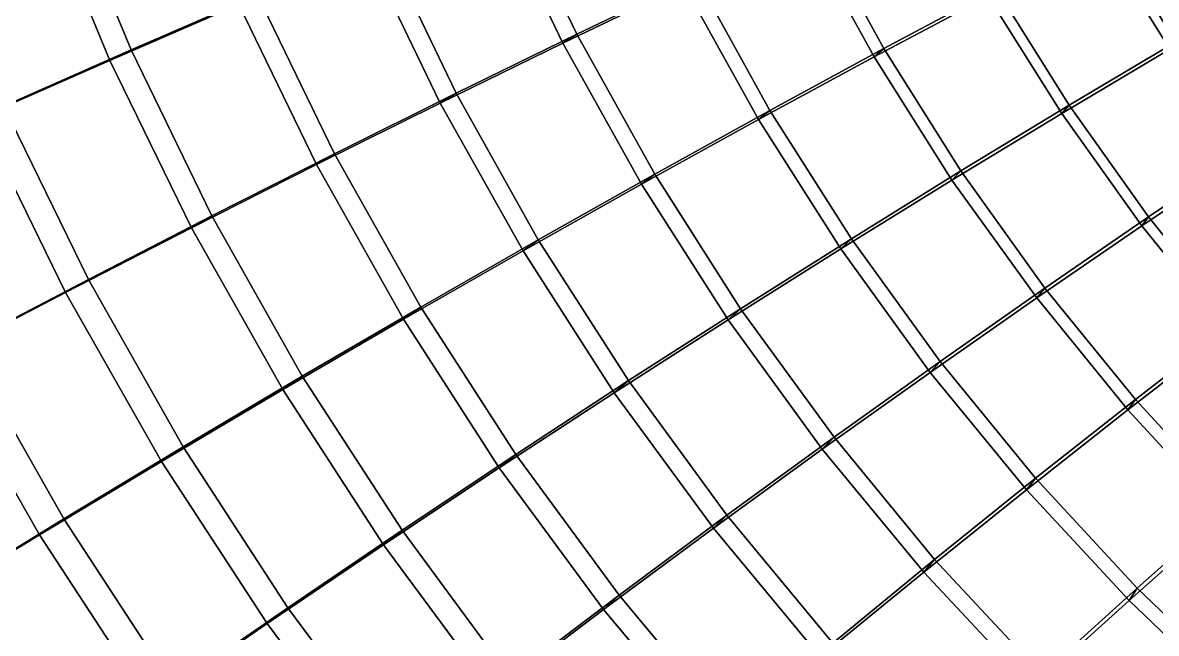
# Model space of a CAD drawing. Header units: metres. Extents: x -2184624 to 1125696, y -1900362 to 1900362.
# Drawn here: x -1610473 to -1068325, y -883618 to -591542 of the extents above; entities that cross this region are included whole.
import ezdxf

# ---------------------------------------------------------------- set-up
doc = ezdxf.new("R2010")
doc.units = ezdxf.units.M

msp = doc.modelspace()

# ---------------------------------------------------------------- linework, layer by layer
at = {"layer": '1'}
for points in [[(-1507143.4, -582866.7, 427111.75), (-1568777.8, -609583.7, 390104.12), (-1602951.8, -527091.3, 392021.7), (-1539689.6, -503985.72, 429274.1)], [(-1498150.4, -578262.3, 408160.5), (-1558660, -604535.2, 370845.3), (-1592515, -522722.03, 372820.2), (-1530401.9, -500000.34, 410380.84)], [(-1288446.1, -569560.7, 493622.34), (-1345453.2, -597000.56, 467978.7), (-1378736.1, -527660.7, 471043.7), (-1320032.4, -503394.78, 496918.6)], [(-1294224.4, -573509.3, 511967.47), (-1352132.5, -601330.44, 486511.56), (-1385706.9, -531494.56, 489508.5), (-1326082.9, -506892.22, 515195.47)], [(-1148820.2, -578852.44, 548599.56), (-1203300.9, -607881.8, 530099.3), (-1237096.5, -546533.7, 533975.06), (-1180810.8, -520413.38, 552692.3)], [(-1144986.2, -575224.94, 530461.94), (-1198665.6, -603892.56, 511833.16), (-1232174, -542935.8, 515786.28), (-1176706.8, -517139.94, 534631.8)], [(-1558660, -604535.2, 370845.3), (-1619553.2, -631401.2, 329423.1), (-1655046.4, -545955.94, 331139.97), (-1592515, -522722.03, 372820.2)], [(-1558660, -604535.2, 370845.3), (-1568777.8, -609583.7, 390104.12), (-1602951.8, -527091.3, 392021.7), (-1592515, -522722.03, 372820.2)], [(-1592515, -522722.03, 372820.2), (-1602951.8, -527091.3, 392021.7), (-1568777.8, -609583.7, 390104.12), (-1558660, -604535.2, 370845.3)], [(-1010937.9, -574533.6, 571466.7), (-1061847, -604260.2, 559226.7), (-1095174.5, -550777.44, 563988.6), (-1042406.75, -523652.12, 576419.9)], [(-1008896.1, -571288.1, 553430.06), (-1059069.2, -600668.56, 541107.3), (-1092113.8, -547486.3, 545954.9), (-1040096.75, -520675.12, 558468.1)], [(-1568777.8, -609583.7, 390104.12), (-1630889.5, -636941.2, 349039.34), (-1666729.4, -550750.2, 350699.84), (-1602951.8, -527091.3, 392021.7)], [(-1345453.2, -597000.56, 467978.7), (-1403113.1, -625233.56, 438694.22), (-1438140.5, -552625.8, 441509.72), (-1378736.1, -527660.7, 471043.7)], [(-1345453.2, -597000.56, 467978.7), (-1352132.5, -601330.44, 486511.56), (-1385706.9, -531494.56, 489508.5), (-1378736.1, -527660.7, 471043.7)], [(-1378736.1, -527660.7, 471043.7), (-1385706.9, -531494.56, 489508.5), (-1352132.5, -601330.44, 486511.56), (-1345453.2, -597000.56, 467978.7)], [(-1352132.5, -601330.44, 486511.56), (-1410747.9, -629979.56, 457450.03), (-1446088.5, -556827.06, 460197.9), (-1385706.9, -531494.56, 489508.5)], [(-1203300.9, -607881.8, 530099.3), (-1258564, -637864.25, 508330.84), (-1294224.4, -573509.3, 511967.47), (-1237096.5, -546533.7, 533975.06)], [(-1198665.6, -603892.56, 511833.16), (-1253092.2, -633483.9, 489908.34), (-1288446.1, -569560.7, 493622.34), (-1232174, -542935.8, 515786.28)], [(-1198665.6, -603892.56, 511833.16), (-1203300.9, -607881.8, 530099.3), (-1237096.5, -546533.7, 533975.06), (-1232174, -542935.8, 515786.28)], [(-1232174, -542935.8, 515786.28), (-1237096.5, -546533.7, 533975.06), (-1203300.9, -607881.8, 530099.3), (-1198665.6, -603892.56, 511833.16)], [(-1059069.2, -600668.56, 541107.3), (-1110033.6, -631066.6, 525830.3), (-1144986.2, -575224.94, 530461.94), (-1092113.8, -547486.3, 545954.9)], [(-1059069.2, -600668.56, 541107.3), (-1061847, -604260.2, 559226.7), (-1095174.5, -550777.44, 563988.6), (-1092113.8, -547486.3, 545954.9)], [(-1092113.8, -547486.3, 545954.9), (-1095174.5, -550777.44, 563988.6), (-1061847, -604260.2, 559226.7), (-1059069.2, -600668.56, 541107.3)], [(-1403113.1, -625233.56, 438694.22), (-1461332.6, -654227.4, 405611.62), (-1498150.4, -578262.3, 408160.5), (-1438140.5, -552625.8, 441509.72)], [(-1403113.1, -625233.56, 438694.22), (-1410747.9, -629979.56, 457450.03), (-1446088.5, -556827.06, 460197.9), (-1438140.5, -552625.8, 441509.72)], [(-1438140.5, -552625.8, 441509.72), (-1446088.5, -556827.06, 460197.9), (-1410747.9, -629979.56, 457450.03), (-1403113.1, -625233.56, 438694.22)], [(-1061847, -604260.2, 559226.7), (-1113567.6, -635028.5, 544054.2), (-1148820.2, -578852.44, 548599.56), (-1095174.5, -550777.44, 563988.6)], [(-1410747.9, -629979.56, 457450.03), (-1469987.9, -659429.9, 424629.88), (-1507143.4, -582866.7, 427111.75), (-1446088.5, -556827.06, 460197.9)], [(-1345453.2, -597000.56, 467978.7), (-1352132.5, -601330.44, 486511.56), (-1294224.4, -573509.3, 511967.47), (-1288446.1, -569560.7, 493622.34)], [(-1288446.1, -569560.7, 493622.34), (-1294224.4, -573509.3, 511967.47), (-1352132.5, -601330.44, 486511.56), (-1345453.2, -597000.56, 467978.7)], [(-1258564, -637864.25, 508330.84), (-1314548.8, -668788.56, 483135.34), (-1352132.5, -601330.44, 486511.56), (-1294224.4, -573509.3, 511967.47)], [(-1253092.2, -633483.9, 489908.34), (-1308197.5, -663983.44, 464525.28), (-1345453.2, -597000.56, 467978.7), (-1288446.1, -569560.7, 493622.34)], [(-1253092.2, -633483.9, 489908.34), (-1258564, -637864.25, 508330.84), (-1294224.4, -573509.3, 511967.47), (-1288446.1, -569560.7, 493622.34)], [(-1288446.1, -569560.7, 493622.34), (-1294224.4, -573509.3, 511967.47), (-1258564, -637864.25, 508330.84), (-1253092.2, -633483.9, 489908.34)], [(-1558660, -604535.2, 370845.3), (-1568777.8, -609583.7, 390104.12), (-1507143.4, -582866.7, 427111.75), (-1498150.4, -578262.3, 408160.5)], [(-1498150.4, -578262.3, 408160.5), (-1507143.4, -582866.7, 427111.75), (-1568777.8, -609583.7, 390104.12), (-1558660, -604535.2, 370845.3)], [(-1461332.6, -654227.4, 405611.62), (-1520008.8, -683943.2, 368578.56), (-1558660, -604535.2, 370845.3), (-1498150.4, -578262.3, 408160.5)], [(-1461332.6, -654227.4, 405611.62), (-1469987.9, -659429.9, 424629.88), (-1507143.4, -582866.7, 427111.75), (-1498150.4, -578262.3, 408160.5)], [(-1498150.4, -578262.3, 408160.5), (-1507143.4, -582866.7, 427111.75), (-1469987.9, -659429.9, 424629.88), (-1461332.6, -654227.4, 405611.62)], [(-1198665.6, -603892.56, 511833.16), (-1203300.9, -607881.8, 530099.3), (-1148820.2, -578852.44, 548599.56), (-1144986.2, -575224.94, 530461.94)], [(-1144986.2, -575224.94, 530461.94), (-1148820.2, -578852.44, 548599.56), (-1203300.9, -607881.8, 530099.3), (-1198665.6, -603892.56, 511833.16)], [(-1113567.6, -635028.5, 544054.2), (-1166057, -666845.25, 525795.4), (-1203300.9, -607881.8, 530099.3), (-1148820.2, -578852.44, 548599.56)], [(-1110033.6, -631066.6, 525830.3), (-1161740.2, -662485.25, 507442.72), (-1198665.6, -603892.56, 511833.16), (-1144986.2, -575224.94, 530461.94)], [(-1110033.6, -631066.6, 525830.3), (-1113567.6, -635028.5, 544054.2), (-1148820.2, -578852.44, 548599.56), (-1144986.2, -575224.94, 530461.94)], [(-1144986.2, -575224.94, 530461.94), (-1148820.2, -578852.44, 548599.56), (-1113567.6, -635028.5, 544054.2), (-1110033.6, -631066.6, 525830.3)], [(-1469987.9, -659429.9, 424629.88), (-1529760.8, -689648.3, 387903.56), (-1568777.8, -609583.7, 390104.12), (-1507143.4, -582866.7, 427111.75)], [(-1403113.1, -625233.56, 438694.22), (-1410747.9, -629979.56, 457450.03), (-1352132.5, -601330.44, 486511.56), (-1345453.2, -597000.56, 467978.7)], [(-1345453.2, -597000.56, 467978.7), (-1352132.5, -601330.44, 486511.56), (-1410747.9, -629979.56, 457450.03), (-1403113.1, -625233.56, 438694.22)], [(-1314548.8, -668788.56, 483135.34), (-1371184.2, -700635.2, 454354.66), (-1410747.9, -629979.56, 457450.03), (-1352132.5, -601330.44, 486511.56)], [(-1308197.5, -663983.44, 464525.28), (-1363901.8, -695366.56, 435522.1), (-1403113.1, -625233.56, 438694.22), (-1345453.2, -597000.56, 467978.7)], [(-1308197.5, -663983.44, 464525.28), (-1314548.8, -668788.56, 483135.34), (-1352132.5, -601330.44, 486511.56), (-1345453.2, -597000.56, 467978.7)], [(-1345453.2, -597000.56, 467978.7), (-1352132.5, -601330.44, 486511.56), (-1314548.8, -668788.56, 483135.34), (-1308197.5, -663983.44, 464525.28)], [(-1110033.6, -631066.6, 525830.3), (-1113567.6, -635028.5, 544054.2), (-1061847, -604260.2, 559226.7), (-1059069.2, -600668.56, 541107.3)], [(-1059069.2, -600668.56, 541107.3), (-1061847, -604260.2, 559226.7), (-1113567.6, -635028.5, 544054.2), (-1110033.6, -631066.6, 525830.3)], [(-1023122.06, -651525.56, 535785.6), (-1072009.1, -684454.4, 520746), (-1110033.6, -631066.6, 525830.3), (-1059069.2, -600668.56, 541107.3)], [(-1619553.2, -631401.2, 329423.1), (-1630889.5, -636941.2, 349039.34), (-1568777.8, -609583.7, 390104.12), (-1558660, -604535.2, 370845.3)], [(-1558660, -604535.2, 370845.3), (-1568777.8, -609583.7, 390104.12), (-1630889.5, -636941.2, 349039.34), (-1619553.2, -631401.2, 329423.1)], [(-1520008.8, -683943.2, 368578.56), (-1579028.4, -714332.1, 327452.38), (-1619553.2, -631401.2, 329423.1), (-1558660, -604535.2, 370845.3)], [(-1520008.8, -683943.2, 368578.56), (-1529760.8, -689648.3, 387903.56), (-1568777.8, -609583.7, 390104.12), (-1558660, -604535.2, 370845.3)], [(-1558660, -604535.2, 370845.3), (-1568777.8, -609583.7, 390104.12), (-1529760.8, -689648.3, 387903.56), (-1520008.8, -683943.2, 368578.56)], [(-1253092.2, -633483.9, 489908.34), (-1258564, -637864.25, 508330.84), (-1203300.9, -607881.8, 530099.3), (-1198665.6, -603892.56, 511833.16)], [(-1198665.6, -603892.56, 511833.16), (-1203300.9, -607881.8, 530099.3), (-1258564, -637864.25, 508330.84), (-1253092.2, -633483.9, 489908.34)], [(-1161740.2, -662485.25, 507442.72), (-1214131.1, -694918.3, 485783.7), (-1253092.2, -633483.9, 489908.34), (-1198665.6, -603892.56, 511833.16)], [(-1161740.2, -662485.25, 507442.72), (-1166057, -666845.25, 525795.4), (-1203300.9, -607881.8, 530099.3), (-1198665.6, -603892.56, 511833.16)], [(-1198665.6, -603892.56, 511833.16), (-1203300.9, -607881.8, 530099.3), (-1166057, -666845.25, 525795.4), (-1161740.2, -662485.25, 507442.72)], [(-1025589.44, -655396.7, 553999.6), (-1075214.6, -688728.6, 539065.1), (-1113567.6, -635028.5, 544054.2), (-1061847, -604260.2, 559226.7)], [(-1529760.8, -689648.3, 387903.56), (-1589967.4, -720593.25, 347133.75), (-1630889.5, -636941.2, 349039.34), (-1568777.8, -609583.7, 390104.12)], [(-1166057, -666845.25, 525795.4), (-1219263.4, -699708.44, 504292.75), (-1258564, -637864.25, 508330.84), (-1203300.9, -607881.8, 530099.3)], [(-1461332.6, -654227.4, 405611.62), (-1469987.9, -659429.9, 424629.88), (-1410747.9, -629979.56, 457450.03), (-1403113.1, -625233.56, 438694.22)], [(-1403113.1, -625233.56, 438694.22), (-1410747.9, -629979.56, 457450.03), (-1469987.9, -659429.9, 424629.88), (-1461332.6, -654227.4, 405611.62)], [(-1363901.8, -695366.56, 435522.1), (-1420113.9, -727598.2, 402739.5), (-1461332.6, -654227.4, 405611.62), (-1403113.1, -625233.56, 438694.22)], [(-1363901.8, -695366.56, 435522.1), (-1371184.2, -700635.2, 454354.66), (-1410747.9, -629979.56, 457450.03), (-1403113.1, -625233.56, 438694.22)], [(-1403113.1, -625233.56, 438694.22), (-1410747.9, -629979.56, 457450.03), (-1371184.2, -700635.2, 454354.66), (-1363901.8, -695366.56, 435522.1)], [(-1579028.4, -714332.1, 327452.38), (-1638269.5, -745338.56, 282100.94), (-1680704.6, -658810.7, 283763.8), (-1619553.2, -631401.2, 329423.1)], [(-1579028.4, -714332.1, 327452.38), (-1589967.4, -720593.25, 347133.75), (-1630889.5, -636941.2, 349039.34), (-1619553.2, -631401.2, 329423.1)], [(-1619553.2, -631401.2, 329423.1), (-1630889.5, -636941.2, 349039.34), (-1589967.4, -720593.25, 347133.75), (-1579028.4, -714332.1, 327452.38)], [(-1371184.2, -700635.2, 454354.66), (-1428389.4, -733374.8, 421833.8), (-1469987.9, -659429.9, 424629.88), (-1410747.9, -629979.56, 457450.03)], [(-1308197.5, -663983.44, 464525.28), (-1314548.8, -668788.56, 483135.34), (-1258564, -637864.25, 508330.84), (-1253092.2, -633483.9, 489908.34)], [(-1253092.2, -633483.9, 489908.34), (-1258564, -637864.25, 508330.84), (-1314548.8, -668788.56, 483135.34), (-1308197.5, -663983.44, 464525.28)], [(-1214131.1, -694918.3, 485783.7), (-1267138.1, -728349.8, 460690.03), (-1308197.5, -663983.44, 464525.28), (-1253092.2, -633483.9, 489908.34)], [(-1214131.1, -694918.3, 485783.7), (-1219263.4, -699708.44, 504292.75), (-1258564, -637864.25, 508330.84), (-1253092.2, -633483.9, 489908.34)], [(-1253092.2, -633483.9, 489908.34), (-1258564, -637864.25, 508330.84), (-1219263.4, -699708.44, 504292.75), (-1214131.1, -694918.3, 485783.7)], [(-1161740.2, -662485.25, 507442.72), (-1166057, -666845.25, 525795.4), (-1113567.6, -635028.5, 544054.2), (-1110033.6, -631066.6, 525830.3)], [(-1110033.6, -631066.6, 525830.3), (-1113567.6, -635028.5, 544054.2), (-1166057, -666845.25, 525795.4), (-1161740.2, -662485.25, 507442.72)], [(-1072009.1, -684454.4, 520746), (-1121568, -718491.56, 502622.97), (-1161740.2, -662485.25, 507442.72), (-1110033.6, -631066.6, 525830.3)], [(-1072009.1, -684454.4, 520746), (-1075214.6, -688728.6, 539065.1), (-1113567.6, -635028.5, 544054.2), (-1110033.6, -631066.6, 525830.3)], [(-1110033.6, -631066.6, 525830.3), (-1113567.6, -635028.5, 544054.2), (-1075214.6, -688728.6, 539065.1), (-1072009.1, -684454.4, 520746)], [(-1589967.4, -720593.25, 347133.75), (-1650501.2, -752217.3, 302194.44), (-1693369.4, -664896.8, 303793.5), (-1630889.5, -636941.2, 349039.34)], [(-1219263.4, -699708.44, 504292.75), (-1273126.1, -733606.8, 479386.4), (-1314548.8, -668788.56, 483135.34), (-1258564, -637864.25, 508330.84)], [(-1075214.6, -688728.6, 539065.1), (-1125535.8, -723199.06, 521071.34), (-1166057, -666845.25, 525795.4), (-1113567.6, -635028.5, 544054.2)], [(-1520008.8, -683943.2, 368578.56), (-1529760.8, -689648.3, 387903.56), (-1469987.9, -659429.9, 424629.88), (-1461332.6, -654227.4, 405611.62)], [(-1461332.6, -654227.4, 405611.62), (-1469987.9, -659429.9, 424629.88), (-1529760.8, -689648.3, 387903.56), (-1520008.8, -683943.2, 368578.56)], [(-1420113.9, -727598.2, 402739.5), (-1476733.5, -760634.94, 366024.72), (-1520008.8, -683943.2, 368578.56), (-1461332.6, -654227.4, 405611.62)], [(-1420113.9, -727598.2, 402739.5), (-1428389.4, -733374.8, 421833.8), (-1469987.9, -659429.9, 424629.88), (-1461332.6, -654227.4, 405611.62)], [(-1461332.6, -654227.4, 405611.62), (-1469987.9, -659429.9, 424629.88), (-1428389.4, -733374.8, 421833.8), (-1420113.9, -727598.2, 402739.5)], [(-1072009.1, -684454.4, 520746), (-1075214.6, -688728.6, 539065.1), (-1025589.44, -655396.7, 553999.6), (-1023122.06, -651525.56, 535785.6)], [(-1023122.06, -651525.56, 535785.6), (-1025589.44, -655396.7, 553999.6), (-1075214.6, -688728.6, 539065.1), (-1072009.1, -684454.4, 520746)], [(-986567.6, -703996.8, 548315.7), (-1033935.5, -739752.06, 533640.44), (-1075214.6, -688728.6, 539065.1), (-1025589.44, -655396.7, 553999.6)], [(-984437, -699869.44, 529998.06), (-1031086.4, -735189.7, 515216.94), (-1072009.1, -684454.4, 520746), (-1023122.06, -651525.56, 535785.6)], [(-1428389.4, -733374.8, 421833.8), (-1486074.8, -766970.8, 385424.84), (-1529760.8, -689648.3, 387903.56), (-1469987.9, -659429.9, 424629.88)], [(-1363901.8, -695366.56, 435522.1), (-1371184.2, -700635.2, 454354.66), (-1314548.8, -668788.56, 483135.34), (-1308197.5, -663983.44, 464525.28)], [(-1308197.5, -663983.44, 464525.28), (-1314548.8, -668788.56, 483135.34), (-1371184.2, -700635.2, 454354.66), (-1363901.8, -695366.56, 435522.1)], [(-1267138.1, -728349.8, 460690.03), (-1320683.1, -762752.4, 431998.88), (-1363901.8, -695366.56, 435522.1), (-1308197.5, -663983.44, 464525.28)], [(-1267138.1, -728349.8, 460690.03), (-1273126.1, -733606.8, 479386.4), (-1314548.8, -668788.56, 483135.34), (-1308197.5, -663983.44, 464525.28)], [(-1308197.5, -663983.44, 464525.28), (-1314548.8, -668788.56, 483135.34), (-1273126.1, -733606.8, 479386.4), (-1267138.1, -728349.8, 460690.03)], [(-1214131.1, -694918.3, 485783.7), (-1219263.4, -699708.44, 504292.75), (-1166057, -666845.25, 525795.4), (-1161740.2, -662485.25, 507442.72)], [(-1161740.2, -662485.25, 507442.72), (-1166057, -666845.25, 525795.4), (-1219263.4, -699708.44, 504292.75), (-1214131.1, -694918.3, 485783.7)], [(-1121568, -718491.56, 502622.97), (-1171740.8, -753630.2, 481255.66), (-1214131.1, -694918.3, 485783.7), (-1161740.2, -662485.25, 507442.72)], [(-1121568, -718491.56, 502622.97), (-1125535.8, -723199.06, 521071.34), (-1166057, -666845.25, 525795.4), (-1161740.2, -662485.25, 507442.72)], [(-1161740.2, -662485.25, 507442.72), (-1166057, -666845.25, 525795.4), (-1125535.8, -723199.06, 521071.34), (-1121568, -718491.56, 502622.97)], [(-1273126.1, -733606.8, 479386.4), (-1327575.6, -768518.5, 450917.3), (-1371184.2, -700635.2, 454354.66), (-1314548.8, -668788.56, 483135.34)], [(-1125535.8, -723199.06, 521071.34), (-1176501, -758805.44, 499860.47), (-1219263.4, -699708.44, 504292.75), (-1166057, -666845.25, 525795.4)], [(-1579028.4, -714332.1, 327452.38), (-1589967.4, -720593.25, 347133.75), (-1529760.8, -689648.3, 387903.56), (-1520008.8, -683943.2, 368578.56)], [(-1520008.8, -683943.2, 368578.56), (-1529760.8, -689648.3, 387903.56), (-1589967.4, -720593.25, 347133.75), (-1579028.4, -714332.1, 327452.38)], [(-1476733.5, -760634.94, 366024.72), (-1533651.2, -794423, 325232.03), (-1579028.4, -714332.1, 327452.38), (-1520008.8, -683943.2, 368578.56)], [(-1476733.5, -760634.94, 366024.72), (-1486074.8, -766970.8, 385424.84), (-1529760.8, -689648.3, 387903.56), (-1520008.8, -683943.2, 368578.56)], [(-1520008.8, -683943.2, 368578.56), (-1529760.8, -689648.3, 387903.56), (-1486074.8, -766970.8, 385424.84), (-1476733.5, -760634.94, 366024.72)], [(-1121568, -718491.56, 502622.97), (-1125535.8, -723199.06, 521071.34), (-1075214.6, -688728.6, 539065.1), (-1072009.1, -684454.4, 520746)], [(-1072009.1, -684454.4, 520746), (-1075214.6, -688728.6, 539065.1), (-1125535.8, -723199.06, 521071.34), (-1121568, -718491.56, 502622.97)], [(-1031086.4, -735189.7, 515216.94), (-1078330.8, -771700.8, 497382.4), (-1121568, -718491.56, 502622.97), (-1072009.1, -684454.4, 520746)], [(-1031086.4, -735189.7, 515216.94), (-1033935.5, -739752.06, 533640.44), (-1075214.6, -688728.6, 539065.1), (-1072009.1, -684454.4, 520746)], [(-1072009.1, -684454.4, 520746), (-1075214.6, -688728.6, 539065.1), (-1033935.5, -739752.06, 533640.44), (-1031086.4, -735189.7, 515216.94)], [(-1486074.8, -766970.8, 385424.84), (-1544144.2, -801377.25, 344987.34), (-1589967.4, -720593.25, 347133.75), (-1529760.8, -689648.3, 387903.56)], [(-1033935.5, -739752.06, 533640.44), (-1081920, -776730.2, 515935.6), (-1125535.8, -723199.06, 521071.34), (-1075214.6, -688728.6, 539065.1)], [(-1420113.9, -727598.2, 402739.5), (-1428389.4, -733374.8, 421833.8), (-1371184.2, -700635.2, 454354.66), (-1363901.8, -695366.56, 435522.1)], [(-1363901.8, -695366.56, 435522.1), (-1371184.2, -700635.2, 454354.66), (-1428389.4, -733374.8, 421833.8), (-1420113.9, -727598.2, 402739.5)], [(-1320683.1, -762752.4, 431998.88), (-1374678.9, -798088.6, 399549.94), (-1420113.9, -727598.2, 402739.5), (-1363901.8, -695366.56, 435522.1)], [(-1320683.1, -762752.4, 431998.88), (-1327575.6, -768518.5, 450917.3), (-1371184.2, -700635.2, 454354.66), (-1363901.8, -695366.56, 435522.1)], [(-1363901.8, -695366.56, 435522.1), (-1371184.2, -700635.2, 454354.66), (-1327575.6, -768518.5, 450917.3), (-1320683.1, -762752.4, 431998.88)], [(-1267138.1, -728349.8, 460690.03), (-1273126.1, -733606.8, 479386.4), (-1219263.4, -699708.44, 504292.75), (-1214131.1, -694918.3, 485783.7)], [(-1214131.1, -694918.3, 485783.7), (-1219263.4, -699708.44, 504292.75), (-1273126.1, -733606.8, 479386.4), (-1267138.1, -728349.8, 460690.03)], [(-1171740.8, -753630.2, 481255.66), (-1222461, -789853.44, 456479.7), (-1267138.1, -728349.8, 460690.03), (-1214131.1, -694918.3, 485783.7)], [(-1171740.8, -753630.2, 481255.66), (-1176501, -758805.44, 499860.47), (-1219263.4, -699708.44, 504292.75), (-1214131.1, -694918.3, 485783.7)], [(-1214131.1, -694918.3, 485783.7), (-1219263.4, -699708.44, 504292.75), (-1176501, -758805.44, 499860.47), (-1171740.8, -753630.2, 481255.66)], [(-1327575.6, -768518.5, 450917.3), (-1382533.9, -804412.6, 418729.44), (-1428389.4, -733374.8, 421833.8), (-1371184.2, -700635.2, 454354.66)], [(-1176501, -758805.44, 499860.47), (-1228051.2, -795536.2, 475271.62), (-1273126.1, -733606.8, 479386.4), (-1219263.4, -699708.44, 504292.75)], [(-1638269.5, -745338.56, 282100.94), (-1650501.2, -752217.3, 302194.44), (-1589967.4, -720593.25, 347133.75), (-1579028.4, -714332.1, 327452.38)], [(-1579028.4, -714332.1, 327452.38), (-1589967.4, -720593.25, 347133.75), (-1650501.2, -752217.3, 302194.44), (-1638269.5, -745338.56, 282100.94)], [(-1533651.2, -794423, 325232.03), (-1590749, -828900.5, 280227.4), (-1638269.5, -745338.56, 282100.94), (-1579028.4, -714332.1, 327452.38)], [(-1533651.2, -794423, 325232.03), (-1544144.2, -801377.25, 344987.34), (-1589967.4, -720593.25, 347133.75), (-1579028.4, -714332.1, 327452.38)], [(-1579028.4, -714332.1, 327452.38), (-1589967.4, -720593.25, 347133.75), (-1544144.2, -801377.25, 344987.34), (-1533651.2, -794423, 325232.03)], [(-1544144.2, -801377.25, 344987.34), (-1602494.8, -836541.4, 300393.4), (-1650501.2, -752217.3, 302194.44), (-1589967.4, -720593.25, 347133.75)], [(-1171740.8, -753630.2, 481255.66), (-1176501, -758805.44, 499860.47), (-1125535.8, -723199.06, 521071.34), (-1121568, -718491.56, 502622.97)], [(-1121568, -718491.56, 502622.97), (-1125535.8, -723199.06, 521071.34), (-1176501, -758805.44, 499860.47), (-1171740.8, -753630.2, 481255.66)], [(-1078330.8, -771700.8, 497382.4), (-1126113.2, -809397.1, 476332.03), (-1171740.8, -753630.2, 481255.66), (-1121568, -718491.56, 502622.97)], [(-1078330.8, -771700.8, 497382.4), (-1081920, -776730.2, 515935.6), (-1125535.8, -723199.06, 521071.34), (-1121568, -718491.56, 502622.97)], [(-1121568, -718491.56, 502622.97), (-1125535.8, -723199.06, 521071.34), (-1081920, -776730.2, 515935.6), (-1078330.8, -771700.8, 497382.4)], [(-1081920, -776730.2, 515935.6), (-1130470.5, -814930.5, 495041.84), (-1176501, -758805.44, 499860.47), (-1125535.8, -723199.06, 521071.34)], [(-1476733.5, -760634.94, 366024.72), (-1486074.8, -766970.8, 385424.84), (-1428389.4, -733374.8, 421833.8), (-1420113.9, -727598.2, 402739.5)], [(-1420113.9, -727598.2, 402739.5), (-1428389.4, -733374.8, 421833.8), (-1486074.8, -766970.8, 385424.84), (-1476733.5, -760634.94, 366024.72)], [(-1374678.9, -798088.6, 399549.94), (-1429027.5, -834310.7, 363188.3), (-1476733.5, -760634.94, 366024.72), (-1420113.9, -727598.2, 402739.5)], [(-1374678.9, -798088.6, 399549.94), (-1382533.9, -804412.6, 418729.44), (-1428389.4, -733374.8, 421833.8), (-1420113.9, -727598.2, 402739.5)], [(-1420113.9, -727598.2, 402739.5), (-1428389.4, -733374.8, 421833.8), (-1382533.9, -804412.6, 418729.44), (-1374678.9, -798088.6, 399549.94)], [(-1320683.1, -762752.4, 431998.88), (-1327575.6, -768518.5, 450917.3), (-1273126.1, -733606.8, 479386.4), (-1267138.1, -728349.8, 460690.03)], [(-1267138.1, -728349.8, 460690.03), (-1273126.1, -733606.8, 479386.4), (-1327575.6, -768518.5, 450917.3), (-1320683.1, -762752.4, 431998.88)], [(-1222461, -789853.44, 456479.7), (-1273653.2, -827132.4, 428131.38), (-1320683.1, -762752.4, 431998.88), (-1267138.1, -728349.8, 460690.03)], [(-1222461, -789853.44, 456479.7), (-1228051.2, -795536.2, 475271.62), (-1273126.1, -733606.8, 479386.4), (-1267138.1, -728349.8, 460690.03)], [(-1267138.1, -728349.8, 460690.03), (-1273126.1, -733606.8, 479386.4), (-1228051.2, -795536.2, 475271.62), (-1222461, -789853.44, 456479.7)], [(-1382533.9, -804412.6, 418729.44), (-1437914, -841248.44, 382672.56), (-1486074.8, -766970.8, 385424.84), (-1428389.4, -733374.8, 421833.8)], [(-1228051.2, -795536.2, 475271.62), (-1280118.8, -833368.25, 447144.94), (-1327575.6, -768518.5, 450917.3), (-1273126.1, -733606.8, 479386.4)], [(-1078330.8, -771700.8, 497382.4), (-1081920, -776730.2, 515935.6), (-1033935.5, -739752.06, 533640.44), (-1031086.4, -735189.7, 515216.94)], [(-1031086.4, -735189.7, 515216.94), (-1033935.5, -739752.06, 533640.44), (-1081920, -776730.2, 515935.6), (-1078330.8, -771700.8, 497382.4)], [(-987452.4, -783084.44, 509252.38), (-1032226.5, -821915.94, 491728.4), (-1078330.8, -771700.8, 497382.4), (-1031086.4, -735189.7, 515216.94)], [(-989918.25, -787908.06, 527789.4), (-1035409.1, -827239.06, 510395.66), (-1081920, -776730.2, 515935.6), (-1033935.5, -739752.06, 533640.44)], [(-1590749, -828900.5, 280227.4), (-1647903.2, -863997.06, 230889.52), (-1697604.4, -776900, 232404.83), (-1638269.5, -745338.56, 282100.94)], [(-1590749, -828900.5, 280227.4), (-1602494.8, -836541.4, 300393.4), (-1650501.2, -752217.3, 302194.44), (-1638269.5, -745338.56, 282100.94)], [(-1638269.5, -745338.56, 282100.94), (-1650501.2, -752217.3, 302194.44), (-1602494.8, -836541.4, 300393.4), (-1590749, -828900.5, 280227.4)], [(-1602494.8, -836541.4, 300393.4), (-1661019.8, -872403.2, 251528.64), (-1711252.6, -784467.5, 252973.23), (-1650501.2, -752217.3, 302194.44)], [(-1222461, -789853.44, 456479.7), (-1228051.2, -795536.2, 475271.62), (-1176501, -758805.44, 499860.47), (-1171740.8, -753630.2, 481255.66)], [(-1171740.8, -753630.2, 481255.66), (-1176501, -758805.44, 499860.47), (-1228051.2, -795536.2, 475271.62), (-1222461, -789853.44, 456479.7)], [(-1130470.5, -814930.5, 495041.84), (-1179527.6, -854340.2, 470798.62), (-1228051.2, -795536.2, 475271.62), (-1176501, -758805.44, 499860.47)], [(-1126113.2, -809397.1, 476332.03), (-1174368.1, -848260.44, 451901.8), (-1222461, -789853.44, 456479.7), (-1171740.8, -753630.2, 481255.66)], [(-1126113.2, -809397.1, 476332.03), (-1130470.5, -814930.5, 495041.84), (-1176501, -758805.44, 499860.47), (-1171740.8, -753630.2, 481255.66)], [(-1171740.8, -753630.2, 481255.66), (-1176501, -758805.44, 499860.47), (-1130470.5, -814930.5, 495041.84), (-1126113.2, -809397.1, 476332.03)], [(-1533651.2, -794423, 325232.03), (-1544144.2, -801377.25, 344987.34), (-1486074.8, -766970.8, 385424.84), (-1476733.5, -760634.94, 366024.72)], [(-1476733.5, -760634.94, 366024.72), (-1486074.8, -766970.8, 385424.84), (-1544144.2, -801377.25, 344987.34), (-1533651.2, -794423, 325232.03)], [(-1429027.5, -834310.7, 363188.3), (-1483623.4, -871359.7, 322766.28), (-1533651.2, -794423, 325232.03), (-1476733.5, -760634.94, 366024.72)], [(-1429027.5, -834310.7, 363188.3), (-1437914, -841248.44, 382672.56), (-1486074.8, -766970.8, 385424.84), (-1476733.5, -760634.94, 366024.72)], [(-1476733.5, -760634.94, 366024.72), (-1486074.8, -766970.8, 385424.84), (-1437914, -841248.44, 382672.56), (-1429027.5, -834310.7, 363188.3)], [(-1374678.9, -798088.6, 399549.94), (-1382533.9, -804412.6, 418729.44), (-1327575.6, -768518.5, 450917.3), (-1320683.1, -762752.4, 431998.88)], [(-1320683.1, -762752.4, 431998.88), (-1327575.6, -768518.5, 450917.3), (-1382533.9, -804412.6, 418729.44), (-1374678.9, -798088.6, 399549.94)], [(-1273653.2, -827132.4, 428131.38), (-1325231.5, -865426.44, 396048.78), (-1374678.9, -798088.6, 399549.94), (-1320683.1, -762752.4, 431998.88)], [(-1273653.2, -827132.4, 428131.38), (-1280118.8, -833368.25, 447144.94), (-1327575.6, -768518.5, 450917.3), (-1320683.1, -762752.4, 431998.88)], [(-1320683.1, -762752.4, 431998.88), (-1327575.6, -768518.5, 450917.3), (-1280118.8, -833368.25, 447144.94), (-1273653.2, -827132.4, 428131.38)], [(-1437914, -841248.44, 382672.56), (-1493622.9, -878975.7, 342604.4), (-1544144.2, -801377.25, 344987.34), (-1486074.8, -766970.8, 385424.84)], [(-1280118.8, -833368.25, 447144.94), (-1332626.8, -872267.8, 415322.6), (-1382533.9, -804412.6, 418729.44), (-1327575.6, -768518.5, 450917.3)], [(-1126113.2, -809397.1, 476332.03), (-1130470.5, -814930.5, 495041.84), (-1081920, -776730.2, 515935.6), (-1078330.8, -771700.8, 497382.4)], [(-1078330.8, -771700.8, 497382.4), (-1081920, -776730.2, 515935.6), (-1130470.5, -814930.5, 495041.84), (-1126113.2, -809397.1, 476332.03)], [(-1032226.5, -821915.94, 491728.4), (-1077455.9, -862011.06, 471020.78), (-1126113.2, -809397.1, 476332.03), (-1078330.8, -771700.8, 497382.4)], [(-1032226.5, -821915.94, 491728.4), (-1035409.1, -827239.06, 510395.66), (-1081920, -776730.2, 515935.6), (-1078330.8, -771700.8, 497382.4)], [(-1078330.8, -771700.8, 497382.4), (-1081920, -776730.2, 515935.6), (-1035409.1, -827239.06, 510395.66), (-1032226.5, -821915.94, 491728.4)], [(-1035409.1, -827239.06, 510395.66), (-1081380.1, -867872.8, 489844.9), (-1130470.5, -814930.5, 495041.84), (-1081920, -776730.2, 515935.6)], [(-1273653.2, -827132.4, 428131.38), (-1280118.8, -833368.25, 447144.94), (-1228051.2, -795536.2, 475271.62), (-1222461, -789853.44, 456479.7)], [(-1222461, -789853.44, 456479.7), (-1228051.2, -795536.2, 475271.62), (-1280118.8, -833368.25, 447144.94), (-1273653.2, -827132.4, 428131.38)], [(-1174368.1, -848260.44, 451901.8), (-1223022.5, -888260.1, 423926.22), (-1273653.2, -827132.4, 428131.38), (-1222461, -789853.44, 456479.7)], [(-1174368.1, -848260.44, 451901.8), (-1179527.6, -854340.2, 470798.62), (-1228051.2, -795536.2, 475271.62), (-1222461, -789853.44, 456479.7)], [(-1222461, -789853.44, 456479.7), (-1228051.2, -795536.2, 475271.62), (-1179527.6, -854340.2, 470798.62), (-1174368.1, -848260.44, 451901.8)], [(-1590749, -828900.5, 280227.4), (-1602494.8, -836541.4, 300393.4), (-1544144.2, -801377.25, 344987.34), (-1533651.2, -794423, 325232.03)], [(-1533651.2, -794423, 325232.03), (-1544144.2, -801377.25, 344987.34), (-1602494.8, -836541.4, 300393.4), (-1590749, -828900.5, 280227.4)], [(-1483623.4, -871359.7, 322766.28), (-1538352.8, -909168.06, 278147.03), (-1590749, -828900.5, 280227.4), (-1533651.2, -794423, 325232.03)], [(-1483623.4, -871359.7, 322766.28), (-1493622.9, -878975.7, 342604.4), (-1544144.2, -801377.25, 344987.34), (-1533651.2, -794423, 325232.03)], [(-1533651.2, -794423, 325232.03), (-1544144.2, -801377.25, 344987.34), (-1493622.9, -878975.7, 342604.4), (-1483623.4, -871359.7, 322766.28)], [(-1179527.6, -854340.2, 470798.62), (-1229026, -894934.9, 443044.1), (-1280118.8, -833368.25, 447144.94), (-1228051.2, -795536.2, 475271.62)], [(-1493622.9, -878975.7, 342604.4), (-1549561, -917536.7, 298394.22), (-1602494.8, -836541.4, 300393.4), (-1544144.2, -801377.25, 344987.34)], [(-1429027.5, -834310.7, 363188.3), (-1437914, -841248.44, 382672.56), (-1382533.9, -804412.6, 418729.44), (-1374678.9, -798088.6, 399549.94)], [(-1374678.9, -798088.6, 399549.94), (-1382533.9, -804412.6, 418729.44), (-1437914, -841248.44, 382672.56), (-1429027.5, -834310.7, 363188.3)], [(-1325231.5, -865426.44, 396048.78), (-1377103.2, -904684.6, 360074.72), (-1429027.5, -834310.7, 363188.3), (-1374678.9, -798088.6, 399549.94)], [(-1325231.5, -865426.44, 396048.78), (-1332626.8, -872267.8, 415322.6), (-1382533.9, -804412.6, 418729.44), (-1374678.9, -798088.6, 399549.94)], [(-1374678.9, -798088.6, 399549.94), (-1382533.9, -804412.6, 418729.44), (-1332626.8, -872267.8, 415322.6), (-1325231.5, -865426.44, 396048.78)], [(-1332626.8, -872267.8, 415322.6), (-1385493, -912191.9, 379652.22), (-1437914, -841248.44, 382672.56), (-1382533.9, -804412.6, 418729.44)], [(-1174368.1, -848260.44, 451901.8), (-1179527.6, -854340.2, 470798.62), (-1130470.5, -814930.5, 495041.84), (-1126113.2, -809397.1, 476332.03)], [(-1126113.2, -809397.1, 476332.03), (-1130470.5, -814930.5, 495041.84), (-1179527.6, -854340.2, 470798.62), (-1174368.1, -848260.44, 451901.8)], [(-1077455.9, -862011.06, 471020.78), (-1123077.4, -903351.25, 446963.38), (-1174368.1, -848260.44, 451901.8), (-1126113.2, -809397.1, 476332.03)], [(-1077455.9, -862011.06, 471020.78), (-1081380.1, -867872.8, 489844.9), (-1130470.5, -814930.5, 495041.84), (-1126113.2, -809397.1, 476332.03)], [(-1126113.2, -809397.1, 476332.03), (-1130470.5, -814930.5, 495041.84), (-1081380.1, -867872.8, 489844.9), (-1077455.9, -862011.06, 471020.78)], [(-1081380.1, -867872.8, 489844.9), (-1127774.1, -909796.4, 465974.3), (-1179527.6, -854340.2, 470798.62), (-1130470.5, -814930.5, 495041.84)], [(-1077455.9, -862011.06, 471020.78), (-1081380.1, -867872.8, 489844.9), (-1035409.1, -827239.06, 510395.66), (-1032226.5, -821915.94, 491728.4)], [(-1032226.5, -821915.94, 491728.4), (-1035409.1, -827239.06, 510395.66), (-1081380.1, -867872.8, 489844.9), (-1077455.9, -862011.06, 471020.78)], [(-983463.5, -868952.8, 485669.75), (-1025989.1, -911278, 465328.97), (-1077455.9, -862011.06, 471020.78), (-1032226.5, -821915.94, 491728.4)], [(-1647903.2, -863997.06, 230889.52), (-1661019.8, -872403.2, 251528.64), (-1602494.8, -836541.4, 300393.4), (-1590749, -828900.5, 280227.4)], [(-1590749, -828900.5, 280227.4), (-1602494.8, -836541.4, 300393.4), (-1661019.8, -872403.2, 251528.64), (-1647903.2, -863997.06, 230889.52)], [(-1538352.8, -909168.06, 278147.03), (-1593096.2, -947658.4, 229206.58), (-1647903.2, -863997.06, 230889.52), (-1590749, -828900.5, 280227.4)], [(-1538352.8, -909168.06, 278147.03), (-1549561, -917536.7, 298394.22), (-1602494.8, -836541.4, 300393.4), (-1590749, -828900.5, 280227.4)], [(-1590749, -828900.5, 280227.4), (-1602494.8, -836541.4, 300393.4), (-1549561, -917536.7, 298394.22), (-1538352.8, -909168.06, 278147.03)], [(-1325231.5, -865426.44, 396048.78), (-1332626.8, -872267.8, 415322.6), (-1280118.8, -833368.25, 447144.94), (-1273653.2, -827132.4, 428131.38)], [(-1273653.2, -827132.4, 428131.38), (-1280118.8, -833368.25, 447144.94), (-1332626.8, -872267.8, 415322.6), (-1325231.5, -865426.44, 396048.78)], [(-1223022.5, -888260.1, 423926.22), (-1271994, -929353.4, 392241.8), (-1325231.5, -865426.44, 396048.78), (-1273653.2, -827132.4, 428131.38)], [(-1223022.5, -888260.1, 423926.22), (-1229026, -894934.9, 443044.1), (-1280118.8, -833368.25, 447144.94), (-1273653.2, -827132.4, 428131.38)], [(-1273653.2, -827132.4, 428131.38), (-1280118.8, -833368.25, 447144.94), (-1229026, -894934.9, 443044.1), (-1223022.5, -888260.1, 423926.22)], [(-986212.4, -874539.06, 504460.3), (-1029451.75, -917435.75, 484276.72), (-1081380.1, -867872.8, 489844.9), (-1035409.1, -827239.06, 510395.66)], [(-1483623.4, -871359.7, 322766.28), (-1493622.9, -878975.7, 342604.4), (-1437914, -841248.44, 382672.56), (-1429027.5, -834310.7, 363188.3)], [(-1429027.5, -834310.7, 363188.3), (-1437914, -841248.44, 382672.56), (-1493622.9, -878975.7, 342604.4), (-1483623.4, -871359.7, 322766.28)], [(-1377103.2, -904684.6, 360074.72), (-1429165.9, -944842.75, 320059.75), (-1483623.4, -871359.7, 322766.28), (-1429027.5, -834310.7, 363188.3)], [(-1377103.2, -904684.6, 360074.72), (-1385493, -912191.9, 379652.22), (-1437914, -841248.44, 382672.56), (-1429027.5, -834310.7, 363188.3)], [(-1429027.5, -834310.7, 363188.3), (-1437914, -841248.44, 382672.56), (-1385493, -912191.9, 379652.22), (-1377103.2, -904684.6, 360074.72)], [(-1229026, -894934.9, 443044.1), (-1278891.8, -936679.25, 411619.12), (-1332626.8, -872267.8, 415322.6), (-1280118.8, -833368.25, 447144.94)], [(-1549561, -917536.7, 298394.22), (-1605625.2, -956865.6, 249924.92), (-1661019.8, -872403.2, 251528.64), (-1602494.8, -836541.4, 300393.4)], [(-1385493, -912191.9, 379652.22), (-1438626.4, -953085.5, 339989.7), (-1493622.9, -878975.7, 342604.4), (-1437914, -841248.44, 382672.56)], [(-1223022.5, -888260.1, 423926.22), (-1229026, -894934.9, 443044.1), (-1179527.6, -854340.2, 470798.62), (-1174368.1, -848260.44, 451901.8)], [(-1174368.1, -848260.44, 451901.8), (-1179527.6, -854340.2, 470798.62), (-1229026, -894934.9, 443044.1), (-1223022.5, -888260.1, 423926.22)], [(-1123077.4, -903351.25, 446963.38), (-1169019.6, -945904.56, 419390.12), (-1223022.5, -888260.1, 423926.22), (-1174368.1, -848260.44, 451901.8)], [(-1123077.4, -903351.25, 446963.38), (-1127774.1, -909796.4, 465974.3), (-1179527.6, -854340.2, 470798.62), (-1174368.1, -848260.44, 451901.8)], [(-1174368.1, -848260.44, 451901.8), (-1179527.6, -854340.2, 470798.62), (-1127774.1, -909796.4, 465974.3), (-1123077.4, -903351.25, 446963.38)], [(-1127774.1, -909796.4, 465974.3), (-1174527.1, -952984.7, 438621.7), (-1229026, -894934.9, 443044.1), (-1179527.6, -854340.2, 470798.62)], [(-1123077.4, -903351.25, 446963.38), (-1127774.1, -909796.4, 465974.3), (-1081380.1, -867872.8, 489844.9), (-1077455.9, -862011.06, 471020.78)], [(-1077455.9, -862011.06, 471020.78), (-1081380.1, -867872.8, 489844.9), (-1127774.1, -909796.4, 465974.3), (-1123077.4, -903351.25, 446963.38)], [(-1025989.1, -911278, 465328.97), (-1068819.9, -954921.06, 441671.3), (-1123077.4, -903351.25, 446963.38), (-1077455.9, -862011.06, 471020.78)], [(-1025989.1, -911278, 465328.97), (-1029451.75, -917435.75, 484276.72), (-1081380.1, -867872.8, 489844.9), (-1077455.9, -862011.06, 471020.78)], [(-1077455.9, -862011.06, 471020.78), (-1081380.1, -867872.8, 489844.9), (-1029451.75, -917435.75, 484276.72), (-1025989.1, -911278, 465328.97)], [(-1593096.2, -947658.4, 229206.58), (-1647729.9, -986746.9, 175835.5), (-1704985.1, -899636.1, 177111.64), (-1647903.2, -863997.06, 230889.52)], [(-1593096.2, -947658.4, 229206.58), (-1605625.2, -956865.6, 249924.92), (-1661019.8, -872403.2, 251528.64), (-1647903.2, -863997.06, 230889.52)], [(-1647903.2, -863997.06, 230889.52), (-1661019.8, -872403.2, 251528.64), (-1605625.2, -956865.6, 249924.92), (-1593096.2, -947658.4, 229206.58)], [(-1377103.2, -904684.6, 360074.72), (-1385493, -912191.9, 379652.22), (-1332626.8, -872267.8, 415322.6), (-1325231.5, -865426.44, 396048.78)], [(-1325231.5, -865426.44, 396048.78), (-1332626.8, -872267.8, 415322.6), (-1385493, -912191.9, 379652.22), (-1377103.2, -904684.6, 360074.72)], [(-1271994, -929353.4, 392241.8), (-1321192.4, -971485, 356689.53), (-1377103.2, -904684.6, 360074.72), (-1325231.5, -865426.44, 396048.78)], [(-1271994, -929353.4, 392241.8), (-1278891.8, -936679.25, 411619.12), (-1332626.8, -872267.8, 415322.6), (-1325231.5, -865426.44, 396048.78)], [(-1325231.5, -865426.44, 396048.78), (-1332626.8, -872267.8, 415322.6), (-1278891.8, -936679.25, 411619.12), (-1271994, -929353.4, 392241.8)], [(-1605625.2, -956865.6, 249924.92), (-1661711.1, -996892.25, 197094.94), (-1719610.9, -908898.75, 198294.17), (-1661019.8, -872403.2, 251528.64)], [(-1538352.8, -909168.06, 278147.03), (-1549561, -917536.7, 298394.22), (-1493622.9, -878975.7, 342604.4), (-1483623.4, -871359.7, 322766.28)], [(-1483623.4, -871359.7, 322766.28), (-1493622.9, -878975.7, 342604.4), (-1549561, -917536.7, 298394.22), (-1538352.8, -909168.06, 278147.03)], [(-1429165.9, -944842.75, 320059.75), (-1481310.6, -985827.6, 275863.6), (-1538352.8, -909168.06, 278147.03), (-1483623.4, -871359.7, 322766.28)], [(-1429165.9, -944842.75, 320059.75), (-1438626.4, -953085.5, 339989.7), (-1493622.9, -878975.7, 342604.4), (-1483623.4, -871359.7, 322766.28)], [(-1483623.4, -871359.7, 322766.28), (-1493622.9, -878975.7, 342604.4), (-1438626.4, -953085.5, 339989.7), (-1429165.9, -944842.75, 320059.75)], [(-1278891.8, -936679.25, 411619.12), (-1329044.4, -979526.4, 376369.34), (-1385493, -912191.9, 379652.22), (-1332626.8, -872267.8, 415322.6)], [(-1029451.75, -917435.75, 484276.72), (-1073023.9, -961697.44, 460805.8), (-1127774.1, -909796.4, 465974.3), (-1081380.1, -867872.8, 489844.9)], [(-1438626.4, -953085.5, 339989.7), (-1491931.9, -994886, 296200.78), (-1549561, -917536.7, 298394.22), (-1493622.9, -878975.7, 342604.4)]]:
    msp.add_3dface(points, dxfattribs=at)

doc.saveas('drawing.dxf')
